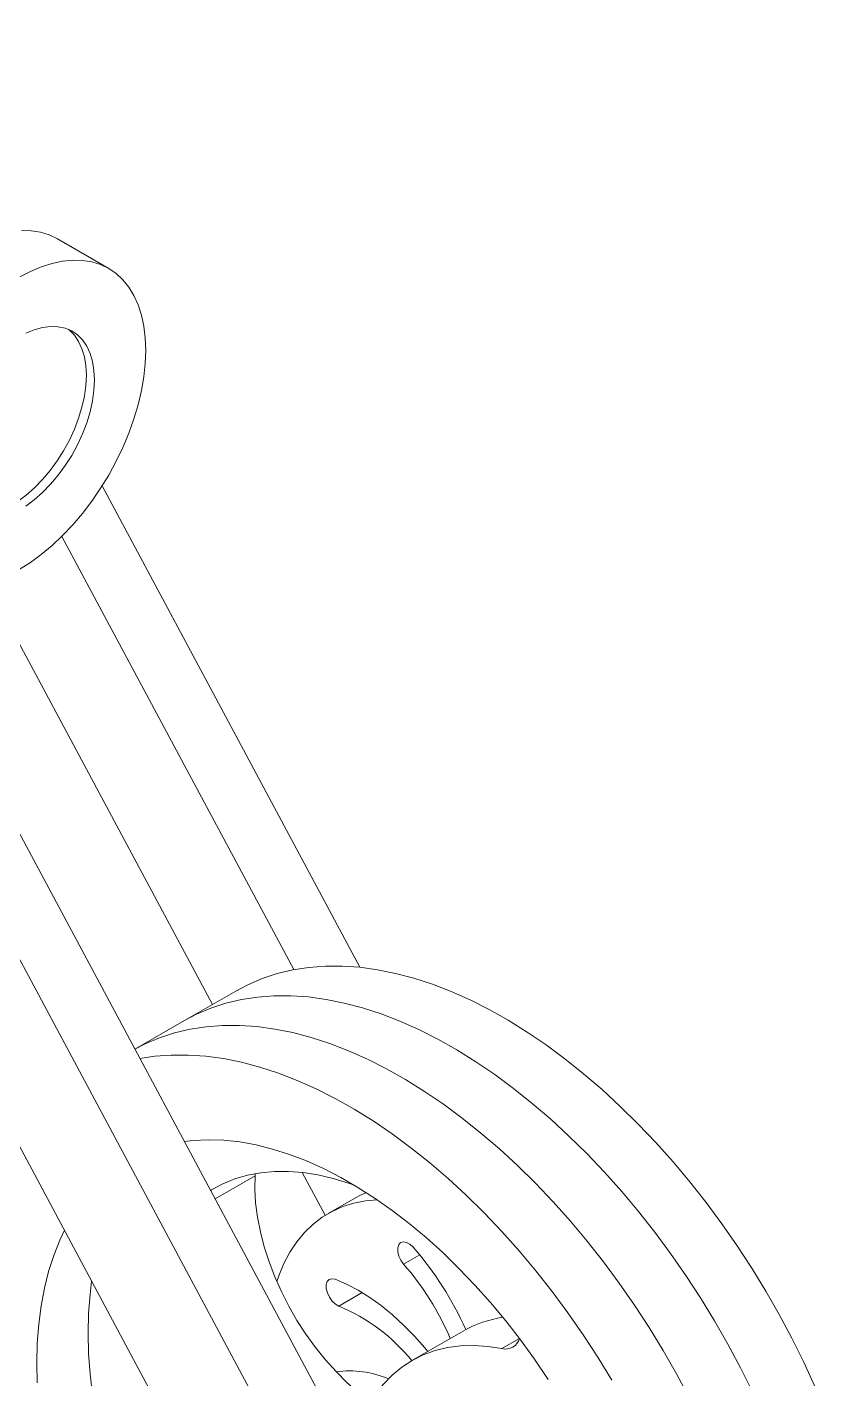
# Paper-space layout 'Feuille12' of a CAD drawing. Header units: millimetres. Extents: x 35 to 250, y 28 to 176.
# Drawn here: x 185.7 to 226.9, y 84.6 to 155.3 of the extents above; entities that cross this region are included whole.
import ezdxf

# ---------------------------------------------------------------- set-up
doc = ezdxf.new("R2010")
doc.units = ezdxf.units.MM

psp = doc.layouts.new('Feuille12')

# ---------------------------------------------------------------- linework, layer by layer
at = {"color": 7, "linetype": 'Continuous', "lineweight": 15}
for p, q in [((153.886, 155.347), (197.921, 73.125)), ((189.931, 142.712), (187.244, 144.263)), ((203.074, 106.139), (189.584, 131.328)), ((199.622, 106.016), (187.478, 128.693)), ((204.823, 76.6), (177.922, 126.829)), ((183.548, 126.236), (195.356, 104.188)), ((202.136, 75.049), (175.229, 125.289)), ((196.586, 104.898), (193.899, 103.347)), ((193.899, 103.347), (191.302, 101.847)), ((197.596, 95.342), (197.586, 95.228)), ((200.061, 95.402), (201.262, 93.16)), ((195.302, 94.489), (195.258, 94.46)), ((202.836, 94.073), (201.422, 93.256)), ((208.48, 87.105), (205.793, 85.554))]:
    psp.add_line(p, q, dxfattribs=at)
at = {"color": 8, "linetype": 'Continuous', "lineweight": 15}
for p, q in [((197.586, 95.228), (195.493, 94.021)), ((195.495, 94.6), (195.302, 94.489)), ((205.365, 90.603), (206.203, 91.087)), ((201.968, 88.412), (203.19, 89.117)), ((211.425, 86.71), (210.511, 86.182))]:
    psp.add_line(p, q, dxfattribs=at)
at = {"color": 7, "linetype": 'Continuous', "lineweight": 15, "flags": 128}
for points in [[(187.244, 144.263), (186.819, 144.468), (186.361, 144.609), (185.874, 144.687), (185.361, 144.699)], [(191.87, 138.426), (191.845, 139.078), (191.77, 139.696), (191.645, 140.274), (191.471, 140.81), (191.25, 141.299), (190.983, 141.736), (190.673, 142.12), (190.322, 142.446), (189.931, 142.712), (189.506, 142.917), (189.048, 143.058), (188.561, 143.135), (188.048, 143.148), (187.515, 143.095), (186.964, 142.977), (186.4, 142.796), (185.828, 142.553), (185.251, 142.249)], [(189.183, 136.875), (189.157, 137.378), (189.081, 137.845), (188.954, 138.269), (188.78, 138.646), (188.559, 138.97), (188.295, 139.237), (187.991, 139.444), (187.652, 139.587), (187.281, 139.666), (186.884, 139.679), (186.466, 139.625), (186.032, 139.506), (185.587, 139.324)], [(188.759, 137.12), (188.733, 137.623), (188.657, 138.09), (188.53, 138.514), (188.355, 138.891), (188.135, 139.215), (187.871, 139.482), (187.811, 139.53)], [(185.251, 126.962), (185.828, 127.324), (186.4, 127.741), (186.964, 128.211), (187.515, 128.73), (188.048, 129.293), (188.561, 129.896), (189.048, 130.536), (189.506, 131.206), (189.931, 131.902), (190.322, 132.619), (190.673, 133.351), (190.983, 134.093), (191.25, 134.838), (191.471, 135.582), (191.645, 136.318), (191.77, 137.041), (191.845, 137.746), (191.87, 138.426)], [(182.267, 129.926), (182.607, 129.821), (182.992, 129.775), (183.4, 129.795), (183.827, 129.882), (184.267, 130.033), (184.714, 130.246), (185.163, 130.52), (185.608, 130.851), (186.042, 131.233), (186.46, 131.663), (186.857, 132.134), (187.228, 132.641), (187.567, 133.176), (187.871, 133.733), (188.135, 134.305), (188.355, 134.884), (188.53, 135.462), (188.657, 136.033), (188.733, 136.588), (188.759, 137.12)], [(185.587, 130.275), (186.032, 130.606), (186.466, 130.988), (186.884, 131.418), (187.281, 131.889), (187.652, 132.396), (187.991, 132.931), (188.295, 133.488), (188.559, 134.06), (188.78, 134.639), (188.954, 135.217), (189.081, 135.788), (189.157, 136.343), (189.183, 136.875)], [(226.89, 84.206), (226.306, 85.473), (225.681, 86.728), (225.018, 87.968), (224.319, 89.189), (223.585, 90.389), (222.818, 91.564), (222.021, 92.712), (221.194, 93.829), (220.341, 94.912), (219.463, 95.96), (218.562, 96.969), (217.642, 97.937), (216.704, 98.861), (215.75, 99.739), (214.783, 100.569), (213.805, 101.349), (212.82, 102.076), (211.829, 102.749), (210.834, 103.367), (209.839, 103.927), (208.846, 104.428), (207.857, 104.869), (206.875, 105.249), (205.903, 105.567), (204.942, 105.821), (203.996, 106.013), (203.066, 106.14), (202.155, 106.203), (201.266, 106.201), (200.4, 106.135), (199.56, 106.004), (198.747, 105.809), (197.965, 105.551), (197.214, 105.23), (196.586, 104.898)], [(223.619, 83.922), (222.994, 85.177), (222.331, 86.417), (221.632, 87.638), (220.898, 88.838), (220.131, 90.013), (219.334, 91.16), (218.507, 92.277), (217.654, 93.361), (216.776, 94.409), (215.875, 95.418), (214.955, 96.386), (214.017, 97.31), (213.063, 98.188), (212.096, 99.018), (211.118, 99.798), (210.133, 100.525), (209.141, 101.198), (208.147, 101.815), (207.152, 102.375), (206.159, 102.877), (205.17, 103.318), (204.188, 103.698), (203.216, 104.015), (202.255, 104.27), (201.309, 104.462), (200.379, 104.589), (199.468, 104.652), (198.579, 104.65), (197.713, 104.583), (196.873, 104.453), (196.06, 104.258), (195.278, 104), (194.527, 103.679), (193.899, 103.347)], [(223.619, 83.922), (222.994, 85.177), (222.331, 86.417), (221.632, 87.638), (220.898, 88.838), (220.131, 90.013), (219.334, 91.16), (218.507, 92.277), (217.654, 93.361), (216.776, 94.409), (215.875, 95.418), (214.955, 96.386), (214.017, 97.31), (213.063, 98.188), (212.096, 99.018), (211.118, 99.798), (210.133, 100.525), (209.141, 101.198), (208.147, 101.815), (207.152, 102.375), (206.159, 102.877), (205.17, 103.318), (204.188, 103.698), (203.216, 104.015), (202.255, 104.27), (201.309, 104.462), (200.379, 104.589), (199.468, 104.652), (198.579, 104.65), (197.713, 104.583), (196.873, 104.453), (196.06, 104.258), (195.278, 104), (194.527, 103.679), (193.899, 103.347)], [(220.307, 83.626), (219.644, 84.866), (218.945, 86.087), (218.211, 87.287), (217.444, 88.462), (216.647, 89.609), (215.82, 90.726), (214.967, 91.81), (214.089, 92.858), (213.188, 93.867), (212.268, 94.835), (211.33, 95.759), (210.376, 96.637), (209.409, 97.467), (208.431, 98.246), (207.446, 98.974), (206.454, 99.647), (205.46, 100.264), (204.465, 100.824), (203.472, 101.325), (202.483, 101.767), (201.501, 102.146), (200.529, 102.464), (199.568, 102.719), (198.622, 102.91), (197.692, 103.038), (196.781, 103.1), (195.892, 103.099), (195.026, 103.032), (194.186, 102.902), (193.373, 102.707), (192.591, 102.449), (191.84, 102.127), (191.302, 101.847)], [(220.307, 83.626), (219.644, 84.866), (218.945, 86.087), (218.211, 87.287), (217.444, 88.462), (216.647, 89.609), (215.82, 90.726), (214.967, 91.81), (214.089, 92.858), (213.188, 93.867), (212.268, 94.835), (211.33, 95.759), (210.376, 96.637), (209.409, 97.467), (208.431, 98.246), (207.446, 98.974), (206.454, 99.647), (205.46, 100.264), (204.465, 100.824), (203.472, 101.325), (202.483, 101.767), (201.501, 102.146), (200.529, 102.464), (199.568, 102.719), (198.622, 102.91), (197.692, 103.038), (196.781, 103.1), (195.892, 103.099), (195.026, 103.032), (194.186, 102.902), (193.373, 102.707), (192.591, 102.449), (191.84, 102.127), (191.302, 101.847)], [(216.258, 84.536), (215.524, 85.735), (214.757, 86.911), (213.96, 88.058), (213.133, 89.175), (212.28, 90.259), (211.402, 91.307), (210.501, 92.316), (209.581, 93.283), (208.643, 94.208), (207.689, 95.086), (206.722, 95.916), (205.744, 96.695), (204.759, 97.423), (203.767, 98.096), (202.773, 98.713), (201.778, 99.273), (200.785, 99.774), (199.796, 100.215), (198.814, 100.595), (197.842, 100.913), (196.881, 101.168), (195.935, 101.359), (195.005, 101.486), (194.094, 101.549), (193.205, 101.547), (192.339, 101.481), (191.561, 101.363)], [(212.925, 84.575), (212.214, 85.625), (211.473, 86.646), (210.705, 87.635), (209.912, 88.588), (209.096, 89.503), (208.261, 90.377), (207.408, 91.207), (206.541, 91.992), (205.661, 92.727), (204.772, 93.412), (203.875, 94.044), (202.975, 94.621), (202.073, 95.141), (201.173, 95.604), (200.277, 96.006), (199.388, 96.348), (198.508, 96.629), (197.64, 96.846), (196.788, 97), (195.952, 97.091), (195.137, 97.117), (194.344, 97.08), (193.883, 97.027)], [(202.82, 94.714), (202.483, 94.836), (201.676, 95.086), (200.881, 95.273), (200.102, 95.398), (199.34, 95.458), (198.6, 95.455), (197.883, 95.388), (197.193, 95.257), (196.531, 95.063), (195.9, 94.807), (195.302, 94.489)], [(197.586, 95.228), (197.575, 94.533), (197.618, 93.807), (197.716, 93.058), (197.865, 92.291), (198.067, 91.513), (198.319, 90.728), (198.619, 89.944), (198.964, 89.167), (199.353, 88.403), (199.782, 87.658), (200.247, 86.937), (200.745, 86.247), (201.272, 85.593), (201.824, 84.979), (202.396, 84.412), (202.984, 83.895), (203.584, 83.433), (203.635, 83.397)], [(202.836, 94.073), (203.034, 94.181), (203.401, 94.355)], [(198.725, 89.693), (198.83, 89.997), (199.099, 90.638), (199.414, 91.23), (199.773, 91.77), (200.175, 92.256), (200.619, 92.685), (201.101, 93.055), (201.62, 93.365), (202.173, 93.613), (202.759, 93.799), (203.374, 93.92), (203.976, 93.976)], [(187.612, 92.375), (187.366, 91.856), (187.05, 91.063), (186.781, 90.225), (186.56, 89.343), (186.387, 88.421), (186.263, 87.461), (186.188, 86.467), (186.164, 85.44), (186.188, 84.385)], [(205.365, 90.603), (205.22, 90.804), (205.114, 91.029), (205.057, 91.255), (205.054, 91.461), (205.106, 91.627), (205.208, 91.735), (205.35, 91.776), (205.517, 91.745), (205.694, 91.646), (205.863, 91.488)], [(189.035, 89.717), (188.95, 89.013), (188.875, 88.018), (188.851, 86.991), (188.875, 85.936), (188.95, 84.856), (189.074, 83.753)], [(201.968, 88.412), (201.791, 88.511), (201.622, 88.668), (201.478, 88.87), (201.371, 89.094), (201.314, 89.321), (201.311, 89.527), (201.363, 89.692), (201.465, 89.8), (201.607, 89.841), (201.774, 89.811)], [(201.774, 89.811), (202.376, 89.555), (202.981, 89.239), (203.587, 88.864), (204.189, 88.434), (204.783, 87.951), (205.365, 87.418), (205.931, 86.84), (206.477, 86.22), (206.629, 86.036)], [(202.902, 81.819), (203.178, 82.521), (203.504, 83.172), (203.876, 83.768), (204.295, 84.307), (204.758, 84.788), (205.263, 85.206), (205.807, 85.562), (206.389, 85.852), (207.006, 86.077), (207.654, 86.234), (208.332, 86.323), (209.036, 86.345), (209.764, 86.298), (210.511, 86.182)]]:
    psp.add_lwpolyline(points, dxfattribs=at)
at = {"color": 7, "linetype": 'Continuous', "lineweight": 15}
for centre, radius, start, end in [((341.526, 382.343), 349.8, 235.83183, 244.08143), ((192.578, 79.954), 17.594, 24.25734, 40.96438), ((194.17, 80.875), 14.831, 23.18398, 40.98801), ((198.223, 79.411), 9.749, 39.0542, 67.40365), ((211.41, 81.982), 5.901, 98.33922, 119.76471), ((210.693, 86.925), 0.765, 256.21446, 343.78016), ((202.524, 79.738), 5.277, 67.20507, 97.52282)]:
    psp.add_arc(centre, radius, start, end, dxfattribs=at)

doc.saveas('drawing.dxf')
